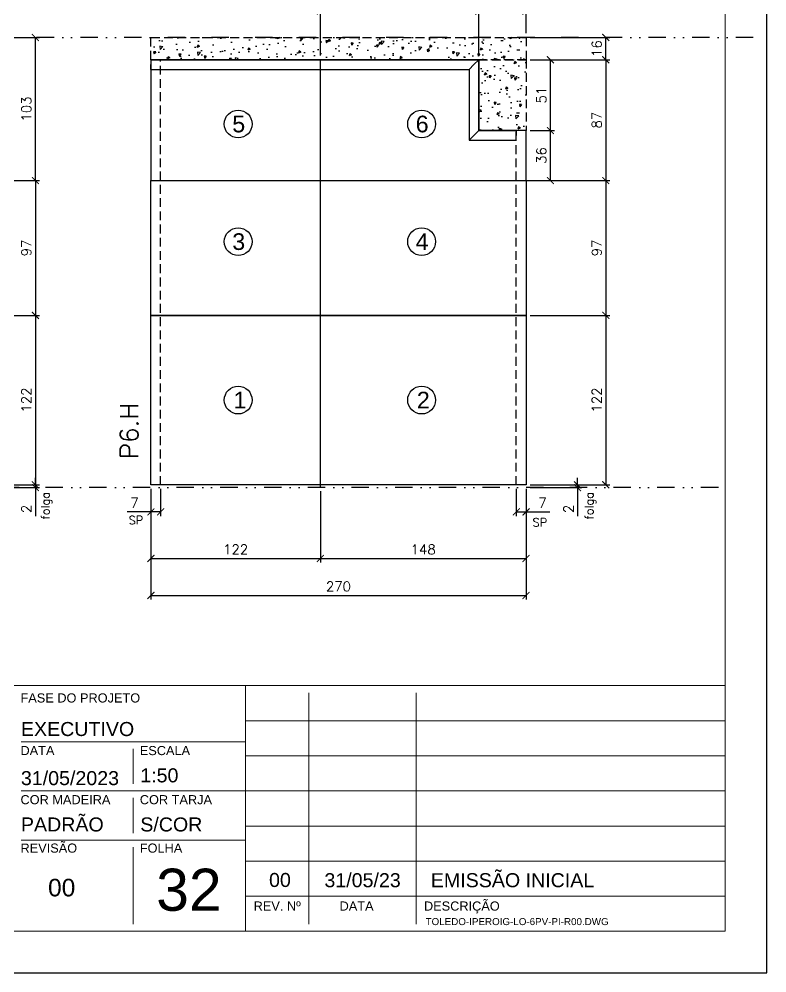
# Model space of a CAD drawing. Extents: x -23436 to 4767, y -4131 to 9755.
# Drawn here: x -19730 to -19191, y -518 to 169 of the extents above; entities that cross this region are included whole.
import ezdxf
from ezdxf.enums import TextEntityAlignment as Align

# ---------------------------------------------------------------- set-up
doc = ezdxf.new("R2010")
doc.units = 0
doc.header["$PDMODE"] = 2
doc.header["$PDSIZE"] = 10
doc.linetypes.add('DIVIDE2', pattern=[0.625, 0.25, -0.125, 0, -0.125, 0, -0.125])
doc.linetypes.add('HIDDEN', pattern=[9.525, 6.35, -3.175])
doc.layers.get('0').update_dxf_attribs({"lineweight": 13})
doc.layers.get('Defpoints').update_dxf_attribs({"lineweight": 13})
for name, color, linetype, lineweight in [('A-GENM', 7, 'Continuous', 18), ('FOLHA MB', 7, 'Continuous', 13), ('N° FOLHA', 5, 'Continuous', 13), ('Texto Seção', 7, 'Continuous', 15)]:
    doc.layers.add(name, color=color, linetype=linetype, lineweight=lineweight)
for name, color, linetype in [('Concreto', 250, 'HIDDEN'), ('Cota', 4, 'Continuous'), ('MB Logo', 254, 'Continuous'), ('Nível', 160, 'Continuous'), ('Painéis', 30, 'Continuous'), ('Romaneio', 10, 'Continuous'), ('Sarr 7x7', 104, 'Continuous'), ('Sarrafo de Pressão', 42, 'HIDDEN'), ('Texto Nível', 251, 'Continuous')]:
    doc.layers.add(name, color=color, linetype=linetype)
doc.layers.add('Laje_Perimetro', color=7, linetype='Continuous', plot=False)
doc.styles.add('ARIAL', font='arial.ttf', dxfattribs={"oblique": 15, "height": 25})
doc.styles.add('MB_C01', font='arial.ttf', dxfattribs={"height": 1.3})
doc.styles.add('MB_C02', font='arial.ttf', dxfattribs={"height": 2})
doc.styles.add('MB_C03', font='arial.ttf', dxfattribs={"height": 2.5})
doc.styles.add('MB_C04', font='arial.ttf', dxfattribs={"height": 6})
doc.styles.add('REGUA-120', font='ROMANS.shx', dxfattribs={"height": 15})
doc.styles.add('ROMANS', font='romans.shx')
doc.dimstyles.new('Cota Paínel', dxfattribs={"dimtxt": 7, "dimasz": 5, "dimexe": 3, "dimexo": 3, "dimgap": 3, "dimtad": 1, "dimdec": 1, "dimzin": 12, "dimdsep": 46, "dimtxsty": 'ROMANS', "dimblk": 'ARCHTICK', "dimcen": 0, "dimclrd": 4, "dimclre": 4, "dimclrt": 1, "dimadec": 1, "dimazin": 3, "dimtfac": 1, "dimtdec": 1, "dimtmove": 0, "dimatfit": 3, "dimldrblk": 'OBLIQUE', "dimfxl": 0, "dimtolj": 1, "dimtzin": 12, "dimarcsym": 0})
doc.dimstyles.new('PAINEL', dxfattribs={"dimtxt": 7, "dimasz": 5, "dimexe": 3, "dimexo": 3, "dimgap": 3, "dimtad": 1, "dimdec": 1, "dimzin": 12, "dimdsep": 46, "dimtxsty": 'ROMANS', "dimblk": 'ARCHTICK', "dimcen": 0, "dimclrd": 4, "dimclre": 4, "dimclrt": 1, "dimadec": 1, "dimazin": 3, "dimtfac": 1, "dimtdec": 1, "dimtmove": 0, "dimatfit": 3, "dimldrblk": 'OBLIQUE', "dimfxl": 0, "dimtolj": 1, "dimtzin": 12, "dimarcsym": 0})

# ---------------------------------------------------------------- blocks, each defined once
blk = doc.blocks.new('A$C169d8357')
at = {"layer": 'FOLHA MB', "color": 1}
for p, q in [((1109.82, 356.72), (70, 356.72)), ((1109.82, 356.72), (1109.82, 179.94)), ((1455.02, 356.72), (1109.82, 356.72)), ((1155.28, 184.99), (1155.28, 351.67)), ((1232.62, 351.67), (1232.62, 184.99)), ((1455.02, 331.47), (1109.82, 331.47)), ((1109.82, 316.32), (948.19, 316.32)), ((1029, 311.26), (1029, 286.01)), ((1455.02, 306.21), (1109.82, 306.21)), ((1109.82, 280.96), (948.19, 280.96)), ((1029, 275.91), (1029, 250.65)), ((1455.02, 280.96), (1109.82, 280.96)), ((1455.02, 255.7), (1109.82, 255.7)), ((1109.82, 245.6), (948.19, 245.6)), ((1029, 240.55), (1029, 184.99)), ((1455.02, 230.45), (1109.82, 230.45)), ((1455.02, 205.19), (1109.82, 205.19))]:
    blk.add_line(p, q, dxfattribs=at)
for points in [[(0, 1199.94), (0, 149.94), (1485.02, 149.94), (1485.02, 1199.94)], [(70, 1169.94), (70, 179.94), (1455.02, 179.94), (1455.02, 1169.94)]]:
    blk.add_lwpolyline(points, close=True, dxfattribs=at)
at = {"layer": 'FOLHA MB', "color": 6, "style": 'MB_C01'}
for s, height, p in [('FASE DO PROJETO', 6.5663, (947.79, 344.6)), ('DATA', 6.566, (947.79, 306.72)), ('ESCALA', 6.566, (1033.66, 306.72)), ('COR MADEIRA', 6.5663, (947.79, 271.36)), ('COR TARJA', 6.566, (1033.66, 271.36)), ('REVISÃO', 6.566, (947.79, 236.51)), ('FOLHA', 6.566, (1033.66, 236.51))]:
    blk.add_text(s, height=height, dxfattribs=at).set_placement(p)
at = {"layer": 'FOLHA MB', "color": 5}
for s, height, style, p in [('EXECUTIVO', 10.102, 'MB_C02', (948.09, 320.46)), ('31/05/2023', 10.102, 'MB_C02', (948.09, 285.11)), ('1:50', 10.102, 'MB_C02', (1034, 287.12)), ('PADRÃO', 10.102, 'MB_C02', (948.09, 251.76)), ('S/COR', 10.102, 'MB_C02', (1034, 251.76)), ('00', 10.102, 'MB_C02', (1126.67, 211.8)), ('31/05/23', 10.102, 'MB_C02', (1166.54, 211.64)), ('EMISSÃO INICIAL', 10.102, 'MB_C02', (1243.12, 211.64)), ('00', 12.628, 'MB_C03', (967.63, 205.03))]:
    blk.add_text(s, height=height, dxfattribs=dict(at, style=style)).set_placement(p)
at = {"layer": 'FOLHA MB', "color": 6, "style": 'MB_C01'}
for s, p in [('REV. Nº', (1132.55, 198.09)), ('DATA', (1189.69, 198.09)), ('DESCRIÇÃO', (1265.45, 198.09))]:
    blk.add_text(s, height=6.566, dxfattribs=at).set_placement(p, align=Align.MIDDLE_CENTER)
at = {"layer": 'FOLHA MB', "insert": (1239.38, 189.41), "char_height": 5.051, "width": 210.8177, "attachment_point": 1, "style": 'MB_C04'}
blk.add_mtext('TOLEDO-IPEROIG-LO-6PV-PI-R00.DWG', dxfattribs=at)
blk = doc.blocks.new('_ArchTick')
at = {"color": 0, "linetype": 'ByBlock', "const_width": 0.15}
blk.add_lwpolyline([(-0.5, -0.5), (0.5, 0.5)], dxfattribs=at)
blk = doc.blocks.new('*D682')
at = {"layer": 'Cota', "color": 4, "lineweight": -2, "transparency": 16777216}
for p, q in [((-19751.93, -44.38), (-19714.88, -44.38)), ((-19717.88, -44.38), (-19717.88, -166.38)), ((-19751.93, -166.38), (-19714.88, -166.38))]:
    blk.add_line(p, q, dxfattribs=at)
at = {"layer": 'Defpoints', "color": 0, "transparency": 16777216}
for p in [(-19754.93, -44.38), (-19754.93, -166.38), (-19717.88, -166.38)]:
    blk.add_point(p, dxfattribs=at)
at = {"layer": 'Cota', "color": 4, "lineweight": -2, "transparency": 16777216, "xscale": 5, "yscale": 5, "zscale": 5}
for p, rotation in [((-19717.88, -44.38), 90), ((-19717.88, -166.38), 270)]:
    blk.add_blockref('_ArchTick', p, dxfattribs=dict(at, rotation=rotation))
at = {"layer": 'Cota', "color": 1, "transparency": 16777216, "insert": (-19724.38, -105.38), "char_height": 7, "attachment_point": 5, "rotation": 90, "style": 'ROMANS'}
blk.add_mtext('\\A1;122', dxfattribs=at)
blk = doc.blocks.new('_OBLIQUE')
at = {"color": 0, "linetype": 'ByBlock', "lineweight": -2}
for p, q in [((0, 0), (-1, 0)), ((-0.5, -0.5), (0.5, 0.5))]:
    blk.add_line(p, q, dxfattribs=at)
blk = doc.blocks.new('*D683')
at = {"layer": 'Cota', "color": 4, "lineweight": -2, "transparency": 16777216}
for p, q in [((-19785.93, 52.62), (-19714.88, 52.62)), ((-19717.88, 52.62), (-19717.88, -44.38)), ((-19751.93, -44.38), (-19714.88, -44.38))]:
    blk.add_line(p, q, dxfattribs=at)
at = {"layer": 'Defpoints', "color": 0, "transparency": 16777216}
for p in [(-19788.93, 52.62), (-19754.93, -44.38), (-19717.88, -44.38)]:
    blk.add_point(p, dxfattribs=at)
at = {"layer": 'Cota', "color": 4, "lineweight": -2, "transparency": 16777216, "xscale": 5, "yscale": 5, "zscale": 5}
for p, rotation in [((-19717.88, 52.62), 90), ((-19717.88, -44.38), 270)]:
    blk.add_blockref('_ArchTick', p, dxfattribs=dict(at, rotation=rotation))
at = {"layer": 'Cota', "color": 1, "transparency": 16777216, "insert": (-19724.38, 4.12), "char_height": 7, "attachment_point": 5, "rotation": 90, "style": 'ROMANS'}
blk.add_mtext('\\A1;97', dxfattribs=at)
blk = doc.blocks.new('*D685')
at = {"layer": 'Cota', "color": 4, "lineweight": -2, "transparency": 16777216}
for p, q in [((-19371.74, -169.38), (-19371.74, -188.86)), ((-19364.74, -169.38), (-19364.74, -188.86)), ((-19371.74, -185.86), (-19364.74, -185.86)), ((-19364.74, -185.86), (-19347.58, -185.86))]:
    blk.add_line(p, q, dxfattribs=at)
at = {"layer": 'Defpoints', "color": 0, "transparency": 16777216}
for p in [(-19371.74, -166.38), (-19364.74, -166.38), (-19364.74, -185.86)]:
    blk.add_point(p, dxfattribs=at)
at = {"layer": 'Cota', "color": 4, "lineweight": -2, "transparency": 16777216, "xscale": 5, "yscale": 5, "zscale": 5, "rotation": 180}
blk.add_blockref('_ArchTick', (-19371.74, -185.86), dxfattribs=at)
at = {"layer": 'Cota', "color": 4, "lineweight": -2, "transparency": 16777216, "xscale": 5, "yscale": 5, "zscale": 5}
blk.add_blockref('_ArchTick', (-19364.74, -185.86), dxfattribs=at)
at = {"layer": 'Cota', "color": 1, "transparency": 16777216, "insert": (-19352.91, -179.36), "char_height": 7, "attachment_point": 5, "style": 'ROMANS'}
blk.add_mtext('\\A1;7', dxfattribs=at)
blk = doc.blocks.new('*D686')
at = {"layer": 'Cota', "color": 4, "lineweight": -2, "transparency": 16777216}
for p, q in [((-19634.74, -169.38), (-19634.74, -188.86)), ((-19627.74, -169.38), (-19627.74, -188.86)), ((-19634.74, -185.86), (-19651.91, -185.86)), ((-19627.74, -185.86), (-19634.74, -185.86))]:
    blk.add_line(p, q, dxfattribs=at)
at = {"layer": 'Defpoints', "color": 0, "transparency": 16777216}
for p in [(-19634.74, -166.38), (-19627.74, -166.38), (-19634.74, -185.86)]:
    blk.add_point(p, dxfattribs=at)
at = {"layer": 'Cota', "color": 4, "lineweight": -2, "transparency": 16777216, "xscale": 5, "yscale": 5, "zscale": 5, "rotation": 180}
blk.add_blockref('_ArchTick', (-19634.74, -185.86), dxfattribs=at)
at = {"layer": 'Cota', "color": 4, "lineweight": -2, "transparency": 16777216, "xscale": 5, "yscale": 5, "zscale": 5}
blk.add_blockref('_ArchTick', (-19627.74, -185.86), dxfattribs=at)
at = {"layer": 'Cota', "color": 1, "transparency": 16777216, "insert": (-19646.58, -179.36), "char_height": 7, "attachment_point": 5, "style": 'ROMANS'}
blk.add_mtext('\\A1;7', dxfattribs=at)
blk = doc.blocks.new('*D687')
at = {"layer": 'Cota', "color": 4, "lineweight": -2, "transparency": 16777216}
for p, q in [((-19361.74, -44.38), (-19304.36, -44.38)), ((-19307.36, -44.38), (-19307.36, -166.38)), ((-19361.74, -166.38), (-19304.36, -166.38))]:
    blk.add_line(p, q, dxfattribs=at)
at = {"layer": 'Defpoints', "color": 0, "transparency": 16777216}
for p in [(-19364.74, -44.38), (-19364.74, -166.38), (-19307.36, -166.38)]:
    blk.add_point(p, dxfattribs=at)
at = {"layer": 'Cota', "color": 4, "lineweight": -2, "transparency": 16777216, "xscale": 5, "yscale": 5, "zscale": 5}
for p, rotation in [((-19307.36, -44.38), 90), ((-19307.36, -166.38), 270)]:
    blk.add_blockref('_ArchTick', p, dxfattribs=dict(at, rotation=rotation))
at = {"layer": 'Cota', "color": 1, "transparency": 16777216, "insert": (-19313.86, -105.38), "char_height": 7, "attachment_point": 5, "rotation": 90, "style": 'ROMANS'}
blk.add_mtext('\\A1;122', dxfattribs=at)
blk = doc.blocks.new('*D688')
at = {"layer": 'Cota', "color": 4, "lineweight": -2, "transparency": 16777216}
for p, q in [((-19395.74, 52.62), (-19304.36, 52.62)), ((-19307.36, 52.62), (-19307.36, -44.38)), ((-19361.74, -44.38), (-19304.36, -44.38))]:
    blk.add_line(p, q, dxfattribs=at)
at = {"layer": 'Defpoints', "color": 0, "transparency": 16777216}
for p in [(-19398.74, 52.62), (-19364.74, -44.38), (-19307.36, -44.38)]:
    blk.add_point(p, dxfattribs=at)
at = {"layer": 'Cota', "color": 4, "lineweight": -2, "transparency": 16777216, "xscale": 5, "yscale": 5, "zscale": 5}
for p, rotation in [((-19307.36, 52.62), 90), ((-19307.36, -44.38), 270)]:
    blk.add_blockref('_ArchTick', p, dxfattribs=dict(at, rotation=rotation))
at = {"layer": 'Cota', "color": 1, "transparency": 16777216, "insert": (-19313.86, 4.12), "char_height": 7, "attachment_point": 5, "rotation": 90, "style": 'ROMANS'}
blk.add_mtext('\\A1;97', dxfattribs=at)
blk = doc.blocks.new('*D689')
at = {"layer": 'Cota', "color": 4, "lineweight": -2, "transparency": 16777216}
for p, q in [((-19634.74, -169.38), (-19634.74, -249.02)), ((-19364.74, -169.38), (-19364.74, -249.02)), ((-19634.74, -246.02), (-19364.74, -246.02))]:
    blk.add_line(p, q, dxfattribs=at)
at = {"layer": 'Defpoints', "color": 0, "transparency": 16777216}
for p in [(-19634.74, -166.38), (-19364.74, -166.38), (-19364.74, -246.02)]:
    blk.add_point(p, dxfattribs=at)
at = {"layer": 'Cota', "color": 4, "lineweight": -2, "transparency": 16777216, "xscale": 5, "yscale": 5, "zscale": 5, "rotation": 180}
blk.add_blockref('_ArchTick', (-19634.74, -246.02), dxfattribs=at)
at = {"layer": 'Cota', "color": 4, "lineweight": -2, "transparency": 16777216, "xscale": 5, "yscale": 5, "zscale": 5}
blk.add_blockref('_ArchTick', (-19364.74, -246.02), dxfattribs=at)
at = {"layer": 'Cota', "color": 1, "transparency": 16777216, "insert": (-19499.74, -239.52), "char_height": 7, "attachment_point": 5, "style": 'ROMANS'}
blk.add_mtext('\\A1;270', dxfattribs=at)
blk = doc.blocks.new('*D690')
at = {"layer": 'Cota', "color": 4, "lineweight": -2, "transparency": 16777216}
for p, q in [((-19634.74, -169.38), (-19634.74, -222.41)), ((-19512.75, -170.85), (-19512.75, -222.41)), ((-19634.74, -219.41), (-19512.75, -219.41))]:
    blk.add_line(p, q, dxfattribs=at)
at = {"layer": 'Defpoints', "color": 0, "transparency": 16777216}
for p in [(-19634.74, -166.38), (-19512.75, -167.85), (-19512.75, -219.41)]:
    blk.add_point(p, dxfattribs=at)
at = {"layer": 'Cota', "color": 4, "lineweight": -2, "transparency": 16777216, "xscale": 5, "yscale": 5, "zscale": 5, "rotation": 180}
blk.add_blockref('_ArchTick', (-19634.74, -219.41), dxfattribs=at)
at = {"layer": 'Cota', "color": 4, "lineweight": -2, "transparency": 16777216, "xscale": 5, "yscale": 5, "zscale": 5}
blk.add_blockref('_ArchTick', (-19512.75, -219.41), dxfattribs=at)
at = {"layer": 'Cota', "color": 1, "transparency": 16777216, "insert": (-19573.75, -212.91), "char_height": 7, "attachment_point": 5, "style": 'ROMANS'}
blk.add_mtext('\\A1;122', dxfattribs=at)
blk = doc.blocks.new('*D691')
at = {"layer": 'Cota', "color": 4, "lineweight": -2, "transparency": 16777216}
for p, q in [((-19512.75, -170.85), (-19512.75, -222.41)), ((-19364.74, -169.38), (-19364.74, -222.41)), ((-19512.75, -219.41), (-19364.74, -219.41))]:
    blk.add_line(p, q, dxfattribs=at)
at = {"layer": 'Defpoints', "color": 0, "transparency": 16777216}
for p in [(-19512.75, -167.85), (-19364.74, -166.38), (-19364.74, -219.41)]:
    blk.add_point(p, dxfattribs=at)
at = {"layer": 'Cota', "color": 4, "lineweight": -2, "transparency": 16777216, "xscale": 5, "yscale": 5, "zscale": 5, "rotation": 180}
blk.add_blockref('_ArchTick', (-19512.75, -219.41), dxfattribs=at)
at = {"layer": 'Cota', "color": 4, "lineweight": -2, "transparency": 16777216, "xscale": 5, "yscale": 5, "zscale": 5}
blk.add_blockref('_ArchTick', (-19364.74, -219.41), dxfattribs=at)
at = {"layer": 'Cota', "color": 1, "transparency": 16777216, "insert": (-19438.75, -212.91), "char_height": 7, "attachment_point": 5, "style": 'ROMANS'}
blk.add_mtext('\\A1;148', dxfattribs=at)
blk = doc.blocks.new('*D695')
at = {"layer": 'Cota', "color": 4, "lineweight": -2, "transparency": 16777216}
for p, q in [((-19717.88, -166.38), (-19717.88, -161.38)), ((-19751.93, -166.38), (-19714.88, -166.38)), ((-19751.93, -168.38), (-19714.88, -168.38)), ((-19717.88, -166.38), (-19717.88, -168.38)), ((-19717.88, -168.38), (-19717.88, -189.05))]:
    blk.add_line(p, q, dxfattribs=at)
at = {"layer": 'Defpoints', "color": 0, "transparency": 16777216}
for p in [(-19754.93, -166.38), (-19754.93, -168.38), (-19717.88, -168.38)]:
    blk.add_point(p, dxfattribs=at)
at = {"layer": 'Cota', "color": 4, "lineweight": -2, "transparency": 16777216, "xscale": 5, "yscale": 5, "zscale": 5}
for p, rotation in [((-19717.88, -166.38), 270), ((-19717.88, -168.38), 90)]:
    blk.add_blockref('_ArchTick', p, dxfattribs=dict(at, rotation=rotation))
at = {"layer": 'Cota', "color": 1, "transparency": 16777216, "insert": (-19724.38, -183.72), "char_height": 7, "attachment_point": 5, "rotation": 90, "style": 'ROMANS'}
blk.add_mtext('\\A1;2', dxfattribs=at)
blk = doc.blocks.new('*D696')
at = {"layer": 'Cota', "color": 4, "lineweight": -2, "transparency": 16777216}
for p, q in [((-19327.7, -166.38), (-19327.7, -161.38)), ((-19361.74, -166.38), (-19324.7, -166.38)), ((-19361.74, -168.38), (-19324.7, -168.38)), ((-19327.7, -166.38), (-19327.7, -168.38)), ((-19327.7, -168.38), (-19327.7, -189.05))]:
    blk.add_line(p, q, dxfattribs=at)
at = {"layer": 'Defpoints', "color": 0, "transparency": 16777216}
for p in [(-19364.74, -166.38), (-19364.74, -168.38), (-19327.7, -168.38)]:
    blk.add_point(p, dxfattribs=at)
at = {"layer": 'Cota', "color": 4, "lineweight": -2, "transparency": 16777216, "xscale": 5, "yscale": 5, "zscale": 5}
for p, rotation in [((-19327.7, -166.38), 270), ((-19327.7, -168.38), 90)]:
    blk.add_blockref('_ArchTick', p, dxfattribs=dict(at, rotation=rotation))
at = {"layer": 'Cota', "color": 1, "transparency": 16777216, "insert": (-19334.2, -183.72), "char_height": 7, "attachment_point": 5, "rotation": 90, "style": 'ROMANS'}
blk.add_mtext('\\A1;2', dxfattribs=at)
blk = doc.blocks.new('*D622')
at = {"layer": 'A-GENM', "color": 4, "lineweight": -2, "transparency": 16777216}
for p, q in [((-19785.93, 155.62), (-19714.88, 155.62)), ((-19717.88, 52.62), (-19717.88, 155.62)), ((-19751.93, 52.62), (-19714.88, 52.62))]:
    blk.add_line(p, q, dxfattribs=at)
at = {"layer": 'Defpoints', "color": 0, "transparency": 16777216}
for p in [(-19788.93, 155.62), (-19717.88, 155.62), (-19754.93, 52.62)]:
    blk.add_point(p, dxfattribs=at)
at = {"layer": 'A-GENM', "color": 4, "lineweight": -2, "transparency": 16777216, "xscale": 5, "yscale": 5, "zscale": 5}
for p, rotation in [((-19717.88, 155.62), 90), ((-19717.88, 52.62), 270)]:
    blk.add_blockref('_ArchTick', p, dxfattribs=dict(at, rotation=rotation))
at = {"layer": 'A-GENM', "color": 1, "transparency": 16777216, "insert": (-19724.38, 104.12), "char_height": 7, "attachment_point": 5, "rotation": 90, "style": 'ROMANS'}
blk.add_mtext('\\A1;103', dxfattribs=at)
blk = doc.blocks.new('*D731')
at = {"layer": 'Cota', "color": 4, "lineweight": -2, "transparency": 16777216}
for p, q in [((-19361.74, 139.62), (-19304.36, 139.62)), ((-19307.36, 139.62), (-19307.36, 52.62)), ((-19361.74, 52.62), (-19304.36, 52.62))]:
    blk.add_line(p, q, dxfattribs=at)
at = {"layer": 'Defpoints', "color": 0, "transparency": 16777216}
for p in [(-19364.74, 139.62), (-19364.74, 52.62), (-19307.36, 52.62)]:
    blk.add_point(p, dxfattribs=at)
at = {"layer": 'Cota', "color": 4, "lineweight": -2, "transparency": 16777216, "xscale": 5, "yscale": 5, "zscale": 5}
for p, rotation in [((-19307.36, 139.62), 90), ((-19307.36, 52.62), 270)]:
    blk.add_blockref('_ArchTick', p, dxfattribs=dict(at, rotation=rotation))
at = {"layer": 'Cota', "color": 1, "transparency": 16777216, "insert": (-19313.86, 96.12), "char_height": 7, "attachment_point": 5, "rotation": 90, "style": 'ROMANS'}
blk.add_mtext('\\A1;87', dxfattribs=at)
blk = doc.blocks.new('*D732')
at = {"layer": 'Cota', "color": 4, "lineweight": -2, "transparency": 16777216}
for p, q in [((-19398.74, 142.62), (-19398.74, 177.61)), ((-19398.74, 174.61), (-19364.74, 174.61)), ((-19364.74, 158.62), (-19364.74, 177.61))]:
    blk.add_line(p, q, dxfattribs=at)
at = {"layer": 'Defpoints', "color": 0, "transparency": 16777216}
for p in [(-19364.74, 174.61), (-19364.74, 155.62), (-19398.74, 139.62)]:
    blk.add_point(p, dxfattribs=at)
at = {"layer": 'Cota', "color": 4, "lineweight": -2, "transparency": 16777216, "xscale": 5, "yscale": 5, "zscale": 5, "rotation": 180}
blk.add_blockref('_ArchTick', (-19398.74, 174.61), dxfattribs=at)
at = {"layer": 'Cota', "color": 4, "lineweight": -2, "transparency": 16777216, "xscale": 5, "yscale": 5, "zscale": 5}
blk.add_blockref('_ArchTick', (-19364.74, 174.61), dxfattribs=at)
at = {"layer": 'Cota', "color": 1, "transparency": 16777216, "insert": (-19381.74, 181.11), "char_height": 7, "attachment_point": 5, "style": 'ROMANS'}
blk.add_mtext('\\A1;34', dxfattribs=at)
blk = doc.blocks.new('*D733')
at = {"layer": 'Cota', "color": 4, "lineweight": -2, "transparency": 16777216}
for p, q in [((-19512.75, 142.62), (-19512.75, 177.61)), ((-19512.75, 174.61), (-19398.74, 174.61)), ((-19398.74, 142.62), (-19398.74, 177.61))]:
    blk.add_line(p, q, dxfattribs=at)
at = {"layer": 'Defpoints', "color": 0, "transparency": 16777216}
for p in [(-19398.74, 174.61), (-19512.75, 139.62), (-19398.74, 139.62)]:
    blk.add_point(p, dxfattribs=at)
at = {"layer": 'Cota', "color": 4, "lineweight": -2, "transparency": 16777216, "xscale": 5, "yscale": 5, "zscale": 5, "rotation": 180}
blk.add_blockref('_ArchTick', (-19512.75, 174.61), dxfattribs=at)
at = {"layer": 'Cota', "color": 4, "lineweight": -2, "transparency": 16777216, "xscale": 5, "yscale": 5, "zscale": 5}
blk.add_blockref('_ArchTick', (-19398.74, 174.61), dxfattribs=at)
at = {"layer": 'Cota', "color": 1, "transparency": 16777216, "insert": (-19455.75, 181.11), "char_height": 7, "attachment_point": 5, "style": 'ROMANS'}
blk.add_mtext('\\A1;114', dxfattribs=at)
blk = doc.blocks.new('*D734')
at = {"layer": 'Cota', "color": 4, "lineweight": -2, "transparency": 16777216}
for p, q in [((-19361.74, 155.62), (-19304.36, 155.62)), ((-19307.36, 139.62), (-19307.36, 155.62)), ((-19361.74, 139.62), (-19304.36, 139.62))]:
    blk.add_line(p, q, dxfattribs=at)
at = {"layer": 'Defpoints', "color": 0, "transparency": 16777216}
for p in [(-19364.74, 155.62), (-19307.36, 155.62), (-19364.74, 139.62)]:
    blk.add_point(p, dxfattribs=at)
at = {"layer": 'Cota', "color": 4, "lineweight": -2, "transparency": 16777216, "xscale": 5, "yscale": 5, "zscale": 5}
for p, rotation in [((-19307.36, 155.62), 90), ((-19307.36, 139.62), 270)]:
    blk.add_blockref('_ArchTick', p, dxfattribs=dict(at, rotation=rotation))
at = {"layer": 'Cota', "color": 1, "transparency": 16777216, "insert": (-19313.86, 147.62), "char_height": 7, "attachment_point": 5, "rotation": 90, "style": 'ROMANS'}
blk.add_mtext('\\A1;16', dxfattribs=at)
blk = doc.blocks.new('*D735')
at = {"layer": 'Cota', "color": 4, "lineweight": -2, "transparency": 16777216}
for p, q in [((-19361.74, 88.62), (-19344.19, 88.62)), ((-19347.19, 52.62), (-19347.19, 88.62)), ((-19361.74, 52.62), (-19344.19, 52.62))]:
    blk.add_line(p, q, dxfattribs=at)
at = {"layer": 'Defpoints', "color": 0, "transparency": 16777216}
for p in [(-19364.74, 88.62), (-19347.19, 88.62), (-19364.74, 52.62)]:
    blk.add_point(p, dxfattribs=at)
at = {"layer": 'Cota', "color": 4, "lineweight": -2, "transparency": 16777216, "xscale": 5, "yscale": 5, "zscale": 5}
for p, rotation in [((-19347.19, 88.62), 90), ((-19347.19, 52.62), 270)]:
    blk.add_blockref('_ArchTick', p, dxfattribs=dict(at, rotation=rotation))
at = {"layer": 'Cota', "color": 1, "transparency": 16777216, "insert": (-19353.69, 70.62), "char_height": 7, "attachment_point": 5, "rotation": 90, "style": 'ROMANS'}
blk.add_mtext('\\A1;36', dxfattribs=at)
blk = doc.blocks.new('*D1834')
at = {"layer": 'Defpoints', "color": 0, "transparency": 16777216}
for p in [(-19364.74, 139.62), (-19347.19, 139.62), (-19364.74, 88.62)]:
    blk.add_point(p, dxfattribs=at)
at = {"layer": 'Texto Nível', "color": 4, "lineweight": -2, "transparency": 16777216}
for p, q in [((-19361.74, 139.62), (-19344.19, 139.62)), ((-19347.19, 88.62), (-19347.19, 139.62)), ((-19361.74, 88.62), (-19344.19, 88.62))]:
    blk.add_line(p, q, dxfattribs=at)
at = {"layer": 'Texto Nível', "color": 4, "lineweight": -2, "transparency": 16777216, "xscale": 5, "yscale": 5, "zscale": 5}
for p, rotation in [((-19347.19, 139.62), 90), ((-19347.19, 88.62), 270)]:
    blk.add_blockref('_ArchTick', p, dxfattribs=dict(at, rotation=rotation))
at = {"layer": 'Texto Nível', "color": 1, "transparency": 16777216, "insert": (-19353.69, 114.12), "char_height": 7, "attachment_point": 5, "rotation": 90, "style": 'ROMANS'}
blk.add_mtext('\\A1;51', dxfattribs=at)

msp = doc.modelspace()

# ---------------------------------------------------------------- hatches: boundary and pattern name
at = {"layer": 'Concreto'}
h = msp.add_hatch(dxfattribs=at)
h.set_pattern_fill('AR-CONC', color=256, scale=0.1, angle=-180)
h.set_pattern_definition([(230, (10.632, 11434.572), (-18.218467, 1.593909), [1.905, -20.955]), (175, (10.632, 11434.572), (3.524342, -19.105685), [1.524, -16.764058]), (280.451445, (9.114, 11434.705), (-14.694125, -17.511775), [1.619001, -17.809024]), (226.1842, (10.632, 11429.492), (-27.107904, 4.204233), [2.8575, -31.4325]), (276.63556, (8.373, 11429.842), (-23.740413, -24.742612), [2.428502, -26.71356]), (171.18415, (10.632, 11429.492), (-23.740413, -24.742612), [2.285997, -25.145973]), (201, (8.092, 11430.762), (-15.161439, 10.22652), [1.905, -20.955]), (146, (8.092, 11430.762), (-6.180203, -18.418797), [1.524, -16.764]), (251.451445, (6.828, 11431.614), (-21.341642, -8.192277), [1.619001, -17.808994]), (217.5, (10.632, 11434.572), (-0.3088603, -8.4555039), [0, -16.5608, 0, -17.018, 0, -16.8275]), (187.5, (10.632, 11434.572), (-6.6819663, -10.0180575), [0, -9.7028, 0, -16.1798, 0, -6.4135]), (147.5, (16.296, 11434.572), (-13.5590595, 0.5728744), [0, -6.35, 0, -19.812, 0, -26.289]), (137.5, (18.836, 11434.572), (-14.812918, -2.542649), [0, -8.255, 0, -13.1572, 0, -18.669])])
h.paths.add_polyline_path([(-19364.745, 139.617), (-19634.745, 139.617), (-19634.745, 155.617), (-19364.745, 155.617)])
h = msp.add_hatch(dxfattribs=at)
h.set_pattern_fill('AR-CONC', color=256, scale=0.1, angle=-180)
h.set_pattern_definition([(230, (-3159.389, 11546.572), (-18.218467, 1.593909), [1.905, -20.955]), (175, (-3159.389, 11546.572), (3.524342, -19.105685), [1.524, -16.764058]), (280.45144, (-3160.907, 11546.705), (-14.694125, -17.511775), [1.619001, -17.809024]), (226.1842, (-3159.389, 11541.492), (-27.107904, 4.204233), [2.8575, -31.4325]), (276.63556, (-3161.647, 11541.842), (-23.740413, -24.742612), [2.428502, -26.71356]), (171.18415, (-3159.389, 11541.492), (-23.740413, -24.742612), [2.285997, -25.145973]), (201, (-3161.929, 11542.762), (-15.161439, 10.22652), [1.905, -20.955]), (146, (-3161.929, 11542.762), (-6.180203, -18.418797), [1.524, -16.764]), (251.45145, (-3163.192, 11543.614), (-21.341642, -8.192277), [1.619001, -17.808994]), (217.5, (-3159.3885, 11546.572), (-0.3088603, -8.4555039), [0, -16.5608, 0, -17.018, 0, -16.8275]), (187.5, (-3159.3885, 11546.572), (-6.6819663, -10.0180575), [0, -9.7028, 0, -16.1798, 0, -6.4135]), (147.5, (-3153.724, 11546.572), (-13.5590595, 0.5728744), [0, -6.35, 0, -19.812, 0, -26.289]), (137.5, (-3151.184, 11546.572), (-14.812918, -2.542649), [0, -8.255, 0, -13.1572, 0, -18.669])])
h.paths.add_polyline_path([(-19364.745, 88.617), (-19398.745, 88.617), (-19398.745, 141.617), (-19364.745, 141.617)])

# ---------------------------------------------------------------- linework, layer by layer
for points in [[(-19364.745, 139.617), (-19634.745, 139.617), (-19634.745, 155.617), (-19364.745, 155.617)], [(-19364.745, 88.617), (-19398.745, 88.617), (-19398.745, 139.617), (-19364.745, 139.617)]]:
    msp.add_lwpolyline(points, close=True, dxfattribs=at)
at = {"layer": 'Laje_Perimetro'}
msp.add_lwpolyline([(-19191.377, 532.259), (-20676.397, 532.259), (-20676.397, -517.741), (-19191.377, -517.741)], close=True, dxfattribs=at)
at = {"layer": 'Nível', "linetype": 'DIVIDE2', "ltscale": 50}
for p, q in [((-19201.283, 155.617), (-20552.185, 155.617)), ((-19226.342, -168.383), (-20577.244, -168.383))]:
    msp.add_line(p, q, dxfattribs=at)
at = {"layer": 'Painéis', "color": 32, "true_color": 0xcd6928}
msp.add_line((-19512.753, -167.852), (-19512.753, 139.617), dxfattribs=at)
for points in [[(-19364.745, 52.617), (-19364.745, 88.617), (-19398.745, 88.617), (-19398.745, 139.617), (-19634.745, 139.617), (-19634.745, 52.617)], [(-19364.745, -166.383), (-19634.745, -166.383), (-19634.745, -44.383), (-19364.745, -44.383)]]:
    msp.add_lwpolyline(points, close=True, dxfattribs=at)
msp.add_lwpolyline([(-19364.745, 52.617), (-19364.745, -44.383), (-19634.745, -44.383), (-19634.745, 52.617), (-19398.745, 52.617)], dxfattribs=at)
at = {"layer": 'Romaneio'}
for centre in [(-19571.931, 93.353), (-19439.921, 93.353), (-19571.931, 8.684), (-19439.921, 8.684), (-19571.931, -105.383), (-19439.921, -105.383)]:
    msp.add_circle(centre, 10, dxfattribs=at)
at = {"layer": 'Sarr 7x7', "color": 50}
for p, q in [((-19634.745, 139.617), (-19634.745, 136.117)), ((-19634.745, 139.617), (-19398.745, 139.617)), ((-19398.745, 139.617), (-19402.245, 136.117)), ((-19398.745, 139.617), (-19398.745, 88.617)), ((-19634.745, 132.617), (-19634.745, 136.117)), ((-19634.745, 132.617), (-19405.745, 132.617)), ((-19405.745, 132.617), (-19402.245, 136.117)), ((-19405.745, 132.617), (-19405.745, 81.617)), ((-19405.745, 81.617), (-19402.245, 85.117)), ((-19398.745, 88.617), (-19402.245, 85.117)), ((-19398.745, 88.617), (-19371.745, 88.617)), ((-19371.745, 88.617), (-19371.745, 85.117)), ((-19371.745, 81.617), (-19371.745, 85.117)), ((-19405.745, 81.617), (-19371.745, 81.617))]:
    msp.add_line(p, q, dxfattribs=at)
at = {"layer": 'Sarrafo de Pressão'}
for p, q in [((-19627.745, -166.383), (-19627.745, 139.617)), ((-19371.745, -166.383), (-19371.745, 88.617))]:
    msp.add_line(p, q, dxfattribs=at)

# ---------------------------------------------------------------- block references
at = {"layer": 'MB Logo'}
msp.add_blockref('A$C169d8357', (-20676.397, -667.679), dxfattribs=at)

# ---------------------------------------------------------------- texts
at = {"layer": 'N° FOLHA', "color": 5, "style": 'MB_C04'}
msp.add_text('32', height=30.3061, dxfattribs=at).set_placement((-19630.93, -472.997))
at = {"layer": 'Romaneio', "color": 0, "style": 'ARIAL'}
for s, p in [('5', (-19571.538, 93.353)), ('6', (-19439.528, 93.353)), ('3', (-19571.538, 8.684)), ('4', (-19439.528, 8.684)), ('1', (-19570.679, -105.383)), ('2', (-19438.669, -105.383))]:
    msp.add_text(s, height=12, dxfattribs=at).set_placement(p, align=Align.MIDDLE_CENTER)
at = {"layer": 'Texto Seção', "insert": (-19643.873, -147.918), "char_height": 13, "width": 285.32988, "attachment_point": 7, "rotation": 90, "style": 'REGUA-120'}
msp.add_mtext('P6.H', dxfattribs=at)
at = {"layer": 'Texto Seção', "char_height": 6, "attachment_point": 7, "rotation": 90, "style": 'ROMANS'}
for insert in [(-19705.725, -191.347), (-19314.314, -191.347)]:
    msp.add_mtext('folga', dxfattribs=dict(at, insert=insert))
at = {"layer": 'Texto Seção', "char_height": 6, "attachment_point": 7, "style": 'ROMANS'}
for insert in [(-19650.804, -194.811), (-19650.804, -194.811), (-19360.041, -196.432)]:
    msp.add_mtext('SP', dxfattribs=dict(at, insert=insert))

# ---------------------------------------------------------------- dimensions: what is measured, and where the dimension line sits
at = {"layer": 'A-GENM', "color": 6}
dim = msp.add_linear_dim(base=(-19717.884, 155.617), p1=(-19754.933, 52.617), p2=(-19788.933, 155.617), angle=90, dimstyle='PAINEL', override={"dimarcsym": 2}, dxfattribs=at)
dim.commit()
dim.dimension.update_dxf_attribs({"geometry": '*D622', "text_midpoint": (-19724.384, 104.117)})
at = {"layer": 'Cota'}
for base, p1, p2, picture, middle in [((-19398.745, 174.611), (-19512.753, 139.617), (-19398.745, 139.617), '*D733', (-19455.749, 181.111)), ((-19364.745, 174.611), (-19398.745, 139.617), (-19364.745, 155.617), '*D732', (-19381.745, 181.111))]:
    dim = msp.add_linear_dim(base=base, p1=p1, p2=p2, dimstyle='PAINEL', override={"dimarcsym": 2}, dxfattribs=at)
    dim.commit()
    dim.dimension.update_dxf_attribs({"geometry": picture, "text_midpoint": middle})
dim = msp.add_linear_dim(base=(-19307.359, 155.617), p1=(-19364.745, 139.617), p2=(-19364.745, 155.617), angle=90, dimstyle='PAINEL', override={"dimarcsym": 2}, dxfattribs=at)
dim.commit()
dim.dimension.update_dxf_attribs({"geometry": '*D734', "text_midpoint": (-19307.359, 147.617), "dimtype": 160})
for base, p1, p2, picture, middle in [((-19307.359, 52.617), (-19364.745, 139.617), (-19364.745, 52.617), '*D731', (-19313.859, 96.117)), ((-19347.195, 88.617), (-19364.745, 52.617), (-19364.745, 88.617), '*D735', (-19353.695, 70.617))]:
    dim = msp.add_linear_dim(base=base, p1=p1, p2=p2, angle=90, dimstyle='PAINEL', override={"dimarcsym": 2}, dxfattribs=at)
    dim.commit()
    dim.dimension.update_dxf_attribs({"geometry": picture, "text_midpoint": middle})
for base, p1, p2, picture, middle in [((-19717.884, -44.383), (-19788.933, 52.617), (-19754.933, -44.383), '*D683', (-19724.384, 4.117)), ((-19307.359, -44.383), (-19398.745, 52.617), (-19364.745, -44.383), '*D688', (-19313.859, 4.117)), ((-19717.884, -166.383), (-19754.933, -44.383), (-19754.933, -166.383), '*D682', (-19724.384, -105.383)), ((-19307.359, -166.383), (-19364.745, -44.383), (-19364.745, -166.383), '*D687', (-19313.859, -105.383))]:
    dim = msp.add_linear_dim(base=base, p1=p1, p2=p2, angle=90, dimstyle='Cota Paínel', dxfattribs=at)
    dim.commit()
    dim.dimension.update_dxf_attribs({"geometry": picture, "text_midpoint": middle})
at = {"layer": 'Cota', "color": 2}
for base, p1, p2, picture, middle in [((-19717.884, -168.383), (-19754.933, -166.383), (-19754.933, -168.383), '*D695', (-19724.384, -183.717)), ((-19327.695, -168.383), (-19364.745, -166.383), (-19364.745, -168.383), '*D696', (-19334.195, -183.717))]:
    dim = msp.add_linear_dim(base=base, p1=p1, p2=p2, angle=90, dimstyle='Cota Paínel', dxfattribs=at)
    dim.commit()
    dim.dimension.update_dxf_attribs({"geometry": picture, "text_midpoint": middle})
at = {"layer": 'Cota'}
dim = msp.add_linear_dim(base=(-19634.745, -185.861), p1=(-19627.745, -166.383), p2=(-19634.745, -166.383), dimstyle='Cota Paínel', dxfattribs=at)
dim.commit()
dim.dimension.update_dxf_attribs({"geometry": '*D686', "text_midpoint": (-19646.578, -185.861), "dimtype": 160})
at = {"layer": 'Cota', "color": 2}
for base, p1, p2, picture, middle in [((-19364.745, -246.022), (-19634.745, -166.383), (-19364.745, -166.383), '*D689', (-19499.745, -239.522)), ((-19512.753, -219.408), (-19634.745, -166.383), (-19512.753, -167.852), '*D690', (-19573.749, -212.908)), ((-19364.745, -219.408), (-19512.753, -167.852), (-19364.745, -166.383), '*D691', (-19438.749, -212.908))]:
    dim = msp.add_linear_dim(base=base, p1=p1, p2=p2, dimstyle='Cota Paínel', dxfattribs=at)
    dim.commit()
    dim.dimension.update_dxf_attribs({"geometry": picture, "text_midpoint": middle})
at = {"layer": 'Cota'}
dim = msp.add_linear_dim(base=(-19364.745, -185.861), p1=(-19371.745, -166.383), p2=(-19364.745, -166.383), angle=180, dimstyle='Cota Paínel', dxfattribs=at)
dim.commit()
dim.dimension.update_dxf_attribs({"geometry": '*D685', "text_midpoint": (-19352.911, -185.861), "dimtype": 160})
at = {"layer": 'Texto Nível'}
dim = msp.add_linear_dim(base=(-19347.195, 139.617), p1=(-19364.745, 88.617), p2=(-19364.745, 139.617), angle=90, dimstyle='Cota Paínel', dxfattribs=at)
dim.commit()
dim.dimension.update_dxf_attribs({"geometry": '*D1834', "text_midpoint": (-19353.695, 114.117)})

doc.saveas('drawing.dxf')
